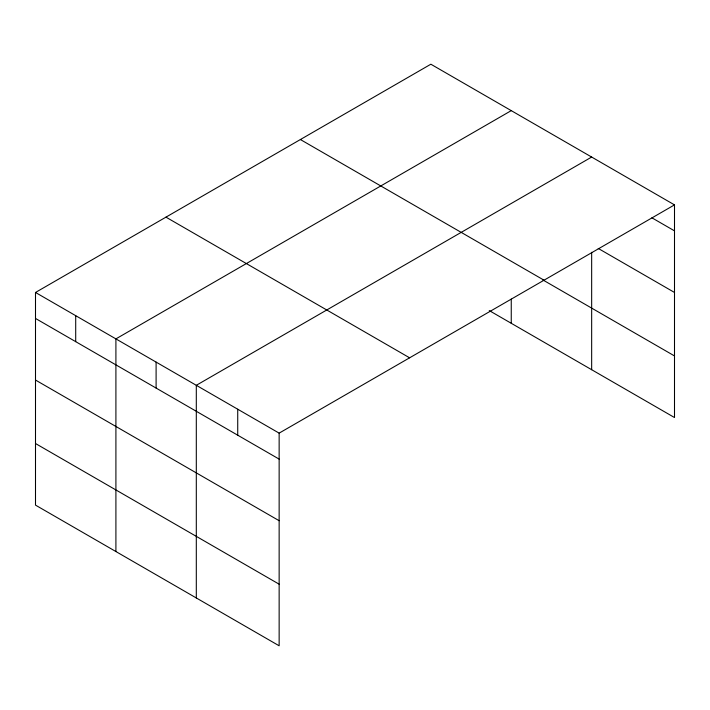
<?xml version="1.0" encoding="UTF-8"?>
<svg xmlns="http://www.w3.org/2000/svg" width="710" height="710" viewBox="0 0 710 710"><rect width="100%" height="100%" fill="white"/><g stroke="black" fill="none" stroke-linecap="round" stroke-linejoin="round"><path stroke-width="1.06" d="M674.5 204.879L430.855 64.211L35.5 292.467L35.5 505.121L279.145 645.789L279.145 433.135L674.5 204.879L674.5 417.533L489.243 310.581M511.253 110.627L115.907 338.883L115.907 551.546M591.661 157.052L196.306 385.308L196.306 597.962M651.904 217.81L674.5 230.856M598.246 248.438L674.5 292.458M300.383 139.533L544.038 280.202M542.839 279.917L674.5 355.932M165.963 217.145L409.617 357.813M35.5 292.467L279.145 433.135M35.5 318.444L279.145 459.113M35.5 380.045L279.145 520.714M35.5 443.519L279.145 584.188M591.661 252.29L591.661 369.706M511.253 299.087L511.253 323.29M237.726 409.217L237.726 435.195M156.102 362.1L156.102 388.068M75.704 315.675L75.704 341.652"/></g></svg>
